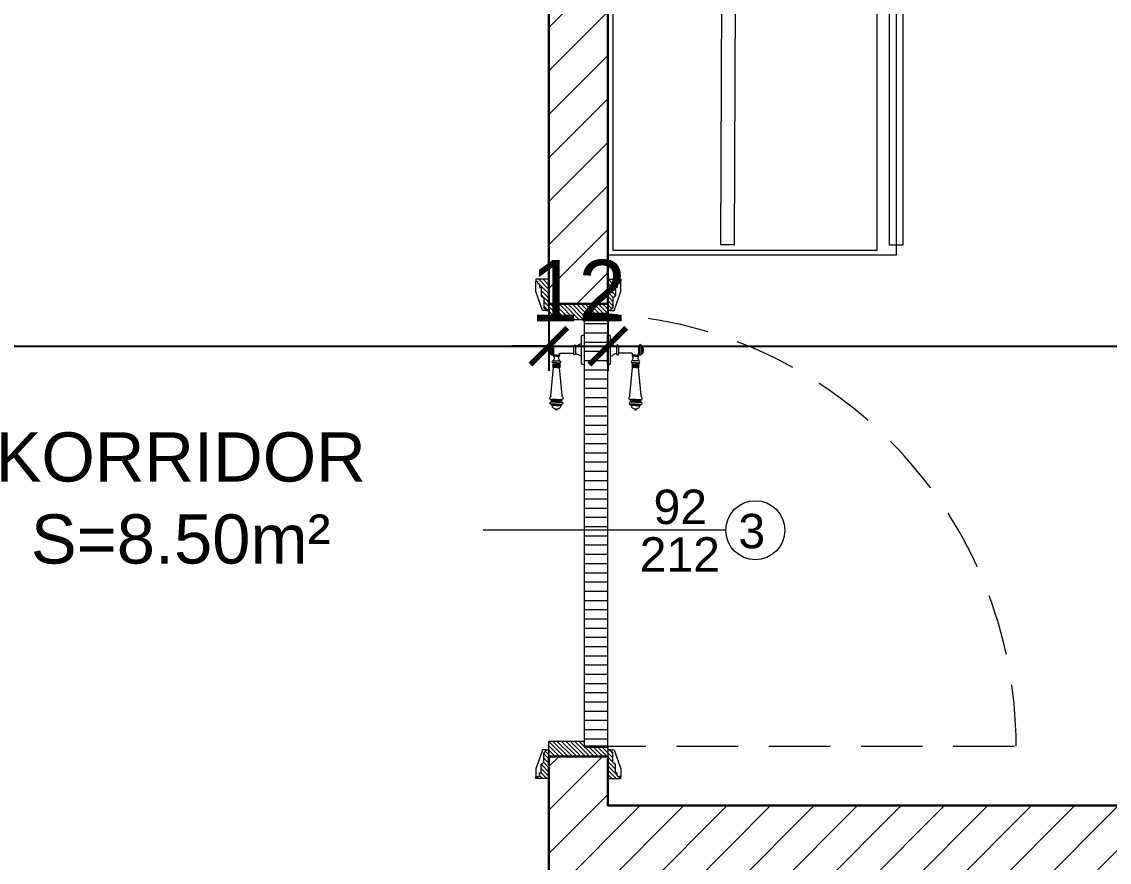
# Model space of a CAD drawing. Header units: centimetres. Extents: x 111832 to 117233, y -55119 to -48329.
# Drawn here: x 115387.2 to 115608.3, y -52790.9 to -52620 of the extents above; entities that cross this region are included whole.
import ezdxf

# ---------------------------------------------------------------- set-up
doc = ezdxf.new("R2010")
doc.units = ezdxf.units.CM
doc.header["$LTSCALE"] = 50
doc.header["$MEASUREMENT"] = 0
doc.linetypes.add('CACHE', pattern=[0.375, 0.25, -0.125])
doc.layers.get('0').update_dxf_attribs({"color": 8})
doc.layers.add('COTE 50ème', color=1, linetype='Continuous')
doc.layers.add('DEMOL', color=7, linetype='Continuous', lineweight=60, true_color=0xe6ac00)
for name, color, linetype, lineweight in [('door', 44, 'Continuous', 5), ('MACONNERIE COUPE', 7, 'Continuous', 30), ('MACONNERIE HACHURE', 253, 'Continuous', 13), ('mobilimi', 8, 'Continuous', 9)]:
    doc.layers.add(name, color=color, linetype=linetype, lineweight=lineweight)
doc.styles.add('GENERATED_STYLE_1', font='arial.ttf')
doc.styles.add('RS_TEXT_1.50', font='arial.ttf', dxfattribs={"height": 12.5})
doc.styles.add('RS_TXT_50', font='arial.ttf', dxfattribs={"height": 12.5})
doc.dimstyles.new('RS_50CM_LINEAIRE', dxfattribs={"dimscale": 5, "dimtxt": 12.5, "dimasz": 1.5, "dimexe": 1, "dimexo": 2.5, "dimgap": 1, "dimtad": 1, "dimdec": 1, "dimrnd": 0.5, "dimdsep": 46, "dimtxsty": 'RS_TXT_50', "dimblk1": 'ARCHTICK', "dimblk2": 'ARCHTICK', "dimsah": 1, "dimcen": 2.5, "dimdle": 1, "dimclrt": 4, "dimadec": 0, "dimazin": 2, "dimtfac": 1, "dimtdec": 1, "dimtix": 1, "dimtmove": 2, "dimatfit": 3, "dimfxl": 1, "dimtolj": 1, "dimtzin": 0, "dimarcsym": 0})

# ---------------------------------------------------------------- blocks, each defined once
blk = doc.blocks.new('_ArchTick')
at = {"color": 0, "linetype": 'ByBlock', "const_width": 0.15}
blk.add_lwpolyline([(-0.5, -0.5), (0.5, 0.5)], dxfattribs=at)
blk = doc.blocks.new('*D1183')
at = {"layer": 'COTE 50ème', "color": 0, "lineweight": -2, "ltscale": 0.5, "transparency": 16777216}
for p, q in [((115224.37, -52614.86), (115224.37, -52690.94)), ((115494.37, -52637.67), (115494.37, -52690.94)), ((115219.37, -52685.94), (115499.37, -52685.94))]:
    blk.add_line(p, q, dxfattribs=at)
at = {"layer": 'Defpoints', "color": 0, "ltscale": 0.5, "transparency": 16777216}
for p in [(115224.37, -52602.36), (115494.37, -52625.17), (115494.37, -52685.94)]:
    blk.add_point(p, dxfattribs=at)
at = {"layer": 'COTE 50ème', "color": 0, "lineweight": -2, "ltscale": 0.5, "transparency": 16777216, "xscale": 7.5, "yscale": 7.5, "zscale": 7.5, "rotation": 180}
blk.add_blockref('_ArchTick', (115224.37, -52685.94), dxfattribs=at)
at = {"layer": 'COTE 50ème', "color": 0, "lineweight": -2, "ltscale": 0.5, "transparency": 16777216, "xscale": 7.5, "yscale": 7.5, "zscale": 7.5}
blk.add_blockref('_ArchTick', (115494.37, -52685.94), dxfattribs=at)
at = {"layer": 'COTE 50ème', "color": 4, "ltscale": 0.5, "transparency": 16777216, "insert": (115359.37, -52674.55), "char_height": 12.5, "attachment_point": 5, "style": 'RS_TXT_50'}
blk.add_mtext('\\A1;270', dxfattribs=at)
blk = doc.blocks.new('*D1184')
at = {"layer": 'COTE 50ème', "color": 0, "lineweight": -2, "ltscale": 0.5, "transparency": 16777216}
for p, q in [((115494.37, -52637.67), (115494.37, -52690.94)), ((115506.37, -52637.67), (115506.37, -52690.94)), ((115494.37, -52685.94), (115486.87, -52685.94)), ((115494.37, -52685.94), (115506.37, -52685.94)), ((115506.37, -52685.94), (115513.87, -52685.94))]:
    blk.add_line(p, q, dxfattribs=at)
at = {"layer": 'Defpoints', "color": 0, "ltscale": 0.5, "transparency": 16777216}
for p in [(115494.37, -52625.17), (115506.37, -52625.17), (115506.37, -52685.94)]:
    blk.add_point(p, dxfattribs=at)
at = {"layer": 'COTE 50ème', "color": 0, "lineweight": -2, "ltscale": 0.5, "transparency": 16777216, "xscale": 7.5, "yscale": 7.5, "zscale": 7.5}
blk.add_blockref('_ArchTick', (115494.37, -52685.94), dxfattribs=at)
at = {"layer": 'COTE 50ème', "color": 0, "lineweight": -2, "ltscale": 0.5, "transparency": 16777216, "xscale": 7.5, "yscale": 7.5, "zscale": 7.5, "rotation": 180}
blk.add_blockref('_ArchTick', (115506.37, -52685.94), dxfattribs=at)
at = {"layer": 'COTE 50ème', "color": 4, "ltscale": 0.5, "transparency": 16777216, "insert": (115500.37, -52674.66), "char_height": 12.5, "attachment_point": 5, "style": 'RS_TXT_50'}
blk.add_mtext('\\A1;12', dxfattribs=at)
blk = doc.blocks.new('*D1185')
at = {"layer": 'COTE 50ème', "color": 0, "lineweight": -2, "ltscale": 0.5, "transparency": 16777216}
for p, q in [((115929.37, -52574.96), (115929.37, -52690.94)), ((115506.37, -52637.67), (115506.37, -52690.94)), ((115501.37, -52685.94), (115934.37, -52685.94))]:
    blk.add_line(p, q, dxfattribs=at)
at = {"layer": 'Defpoints', "color": 0, "ltscale": 0.5, "transparency": 16777216}
for p in [(115929.37, -52562.46), (115506.37, -52625.17), (115929.37, -52685.94)]:
    blk.add_point(p, dxfattribs=at)
at = {"layer": 'COTE 50ème', "color": 0, "lineweight": -2, "ltscale": 0.5, "transparency": 16777216, "xscale": 7.5, "yscale": 7.5, "zscale": 7.5, "rotation": 180}
blk.add_blockref('_ArchTick', (115506.37, -52685.94), dxfattribs=at)
at = {"layer": 'COTE 50ème', "color": 0, "lineweight": -2, "ltscale": 0.5, "transparency": 16777216, "xscale": 7.5, "yscale": 7.5, "zscale": 7.5}
blk.add_blockref('_ArchTick', (115929.37, -52685.94), dxfattribs=at)
at = {"layer": 'COTE 50ème', "color": 4, "ltscale": 0.5, "transparency": 16777216, "insert": (115717.87, -52674.55), "char_height": 12.5, "attachment_point": 5, "style": 'RS_TXT_50'}
blk.add_mtext('\\A1;423', dxfattribs=at)
blk = doc.blocks.new('door900')
at = {"color": 0}
for p, q in [((-9.3, 67.7), (9.3, 67.7)), ((-6.8, 71.5), (-6.8, 70.2)), ((-5.5, 71.5), (-6.8, 71.5)), ((-6.8, 70.2), (6.8, 70.2)), ((-5.5, 71.5), (5.5, 71.5)), ((5.5, 71.5), (6.8, 71.5)), ((6.8, 71.5), (6.8, 70.2)), ((92.8, 68.1), (36.2, 62.8)), ((101.2, 67.3), (103.2, 68)), ((101.2, 56.8), (101.2, 67.3)), ((103.2, 68), (103.2, 67.7)), ((103.2, 56.8), (103.2, 68)), ((106.5, 68), (105.5, 67.3)), ((105.5, 56.8), (105.5, 67.3)), ((106.5, 56.8), (106.5, 68)), ((110.7, 68), (111.8, 67.3)), ((110.7, 56.8), (110.7, 68)), ((111.8, 56.8), (111.8, 67.3)), ((9.3, 65.2), (-9.3, 65.2)), ((-6.8, 62.7), (-6.8, 24)), ((-6.8, 62.7), (6.8, 62.7)), ((8.7, 62.7), (6.8, 62.7)), ((6.8, 49.1), (6.8, 24)), ((8.7, 50.9), (8.7, 50.9)), ((10.5, 56.8), (10.5, 62.5)), ((10.5, 56.8), (10.5, 51.1)), ((12.7, 56.8), (12.7, 62.5)), ((12.7, 56.8), (12.7, 51.1)), ((22.5, 63.8), (22.5, 49.8)), ((26.5, 56.8), (26.5, 63.8)), ((26.5, 63.8), (29.1, 63.8)), ((26.5, 63.8), (29.1, 63.8)), ((26.5, 56.8), (26.5, 49.8)), ((26.5, 49.8), (29.1, 49.8)), ((26.5, 49.8), (29.1, 49.8)), ((29.1, 63.8), (29.1, 62.8)), ((29.1, 62.8), (29.1, 56.8)), ((29.1, 50.8), (29.1, 56.8)), ((29.1, 50.8), (29.1, 49.8)), ((29.1, 49.8), (29.1, 49.8)), ((31.1, 62.8), (31.1, 56.8)), ((31.1, 50.8), (31.1, 56.8)), ((34.1, 56.8), (34.1, 62.8)), ((34.1, 62.8), (34.1, 56.8)), ((34.1, 50.8), (34.1, 56.8)), ((34.1, 56.8), (34.1, 50.8)), ((36.2, 56.8), (36.2, 62.8)), ((36.2, 56.8), (36.2, 50.8)), ((92.8, 45.5), (36.2, 50.8)), ((101.2, 56.8), (101.2, 46.3)), ((101.2, 46.3), (103.2, 45.7)), ((103.2, 56.8), (103.2, 46.3)), ((103.2, 45.9), (103.2, 45.7)), ((105.5, 56.8), (105.5, 46.3)), ((106.5, 45.7), (105.5, 46.3)), ((106.5, 56.8), (106.5, 45.7)), ((110.7, 56.8), (110.7, 45.7)), ((110.7, 45.7), (111.8, 46.3)), ((111.8, 66.2), (113.3, 66.2)), ((111.8, 56.8), (111.8, 46.3)), ((111.8, 47.5), (113.3, 47.5)), ((113.3, 56.8), (113.3, 66.2)), ((113.3, 56.8), (113.3, 47.5)), ((120.5, 56.8), (120.5, 58.6)), ((120.5, 56.8), (120.5, 55)), ((-8.3, 22.3), (8.3, 22.3)), ((-30, 3), (-30, 0)), ((30, 0), (-30, 0)), ((27, 6), (-27, 6)), ((-8.3, 18.3), (8.3, 18.3)), ((30, 3), (30, 0))]:
    blk.add_line(p, q, dxfattribs=at)
for centre, radius, start, end in [((-9.3, 66.5), 1.25, 90, 270), ((-6.8, 67.7), 2.51, 90.115, 179.885), ((0, 64), 9.29, 53.4104, 126.5896), ((6.8, 67.7), 2.51, 0.115, 89.885), ((9.3, 66.5), 1.25, 270, 90), ((93.1, 72.5), 4.4, 266.3976, 315.6468), ((98.3, 67.4), 2.89, 358.3861, 135.6468), ((104.3, 67.6), 1.15, 170.914, 348.1019), ((108.6, 68), 2.1, 0, 180), ((-6.8, 65.2), 2.51, 180.115, 269.885), ((6.8, 65.2), 2.51, 270.115, 359.885), ((8.7, 49), 1.91, 88.7426, 178.1515), ((8.6, 64.9), 2.15, 272.7029, 297.6142), ((8.6, 48.8), 2.15, 62.3858, 87.2971), ((10, 62.5), 0.561, 3.7097, 127.9634), ((10, 51.1), 0.561, 232.0366, 356.2903), ((11.6, 62.5), 1.1, 0.0106, 179.9894), ((11.6, 51.1), 1.1, 180.0106, 359.9894), ((16.7, 70.5), 8.83, 243.5466, 311.3694), ((16.7, 43.2), 8.83, 48.6306, 116.4534), ((24.5, 63.7), 2.01, 4.1469, 175.8531), ((24.5, 50), 2.01, 184.1469, 355.8531), ((30.1, 62.8), 1.03, 0, 180.0014), ((30.1, 50.8), 1.03, 179.9972, 0), ((32.6, 62.8), 1.48, 0, 180), ((32.6, 50.8), 1.48, 180, 0), ((35.2, 62.8), 1.03, 0, 180), ((32.6, 62.8), 1.48, 1.563306237032948e-10, 2.08440831604393e-10), ((35.2, 50.8), 1.03, 180, 0), ((93.1, 41.1), 4.4, 44.3532, 93.6024), ((98.3, 46.2), 2.89, 224.3532, 1.6139), ((104.3, 46.1), 1.15, 11.8981, 189.086), ((108.6, 45.7), 2.1, 180, 0), ((115.5, 62.5), 2.84, 13.4568, 140.4953), ((115.5, 51.2), 2.84, 219.5047, 346.5432), ((127.9, 65.2), 9.88, 191.9991, 221.6757), ((127.9, 48.5), 9.88, 138.3243, 168.0009), ((120.5, 56.8), 1.79, 0, 90), ((120.5, 56.8), 1.79, 270, 0), ((-8.3, 20.3), 2, 90, 270), ((-8.5, 24), 1.71, 275.059, 359.7825), ((8.5, 24), 1.71, 180.2175, 264.941), ((8.3, 20.3), 2, 270, 90), ((-27, 3), 3, 90, 180), ((-6.8, 6), 6, 130.5908, 180), ((-16.6, 16.6), 8.41, 314.3689, 12.0705), ((16.6, 16.6), 8.41, 167.9295, 225.6311), ((6.8, 6), 6, 0, 49.4092), ((27, 3), 3, 0, 90)]:
    blk.add_arc(centre, radius, start, end, dxfattribs=at)

msp = doc.modelspace()

# ---------------------------------------------------------------- hatches: boundary and pattern name
at = {"layer": 'door'}
h = msp.add_hatch(dxfattribs=at)
h.set_pattern_fill('ANSI31', color=256, scale=5, angle=990)
h.set_pattern_definition([(315, (171115.3376, 91940.4678), (0.4419417382, 0.4419417382), [])])
h.paths.add_polyline_path([(115494.37, -52677.36), (115494.37, -52680.51), (115501.55, -52680.51), (115501.55, -52679.25), (115506.37, -52679.25), (115506.37, -52677.36)])
edge = h.paths.add_edge_path()
edge.add_line((115492.48, -52673.61), (115492.48, -52674.03))
edge.add_line((115492.48, -52674.03), (115492.8, -52674.03))
edge.add_line((115492.8, -52674.03), (115492.8, -52675.79))
edge.add_line((115492.8, -52675.79), (115493.01, -52675.79))
edge.add_arc((115493.32, -52675.79), 0.314, 180, 270)
edge.add_line((115493.32, -52676.11), (115493.32, -52678.2))
edge.add_line((115493.32, -52678.2), (115493.53, -52678.2))
edge.add_arc((115493.84, -52678.2), 0.314, 180, 270)
edge.add_line((115493.84, -52678.51), (115493.84, -52678.72))
edge.add_line((115493.84, -52678.72), (115494.37, -52678.72))
edge.add_line((115494.37, -52678.72), (115494.37, -52672.36))
edge.add_line((115494.37, -52672.36), (115491.75, -52672.36))
edge.add_line((115491.75, -52672.36), (115491.75, -52672.77))
edge.add_line((115491.75, -52672.77), (115492.06, -52672.77))
edge.add_line((115492.06, -52672.77), (115492.06, -52673.19))
edge.add_arc((115492.06, -52673.61), 0.419, 0, 90, ccw=False)
edge = h.paths.add_edge_path()
edge.add_line((115508.25, -52673.61), (115508.25, -52674.03))
edge.add_line((115508.25, -52674.03), (115507.94, -52674.03))
edge.add_line((115507.94, -52674.03), (115507.94, -52675.79))
edge.add_line((115507.94, -52675.79), (115507.73, -52675.79))
edge.add_arc((115507.41, -52675.79), 0.314, -90, 0, ccw=False)
edge.add_line((115507.41, -52676.11), (115507.41, -52678.2))
edge.add_line((115507.41, -52678.2), (115507.21, -52678.2))
edge.add_arc((115506.89, -52678.2), 0.314, -90, 0, ccw=False)
edge.add_line((115506.89, -52678.51), (115506.89, -52678.72))
edge.add_line((115506.89, -52678.72), (115506.37, -52678.72))
edge.add_line((115506.37, -52678.72), (115506.37, -52672.36))
edge.add_line((115506.37, -52672.36), (115508.99, -52672.36))
edge.add_line((115508.99, -52672.36), (115508.99, -52672.77))
edge.add_line((115508.99, -52672.77), (115508.67, -52672.77))
edge.add_line((115508.67, -52672.77), (115508.67, -52673.19))
edge.add_arc((115508.67, -52673.61), 0.419, 90, 180)
h = msp.add_hatch(dxfattribs=at)
h.set_pattern_fill('ANSI31', color=256, scale=15, angle=495)
h.set_pattern_definition([(180, (215162.77, -101568.2473), (-2e-15, -1.875), [])])
h.paths.add_polyline_path([(115501.6, -52767.27), (115501.6, -52679.46), (115506.31, -52679.46), (115506.31, -52767.27)])
h = msp.add_hatch(dxfattribs=at)
h.set_pattern_fill('ANSI31', color=256, scale=5, angle=990)
h.set_pattern_definition([(315, (171115.3376, 91940.4678), (0.4419417382, 0.4419417382), [])])
edge = h.paths.add_edge_path()
edge.add_line((115492.48, -52773.11), (115492.48, -52772.7))
edge.add_line((115492.48, -52772.7), (115492.8, -52772.7))
edge.add_line((115492.8, -52772.7), (115492.8, -52770.93))
edge.add_line((115492.8, -52770.93), (115493.01, -52770.93))
edge.add_arc((115493.32, -52770.93), 0.314, 90, 180, ccw=False)
edge.add_line((115493.32, -52770.62), (115493.32, -52768.52))
edge.add_line((115493.32, -52768.52), (115493.53, -52768.52))
edge.add_arc((115493.84, -52768.52), 0.314, 90, 180, ccw=False)
edge.add_line((115493.84, -52768.21), (115493.84, -52768))
edge.add_line((115493.84, -52768), (115494.37, -52768))
edge.add_line((115494.37, -52768), (115494.37, -52773.86))
edge.add_line((115494.37, -52773.86), (115491.75, -52773.86))
edge.add_line((115491.75, -52773.86), (115491.75, -52773.45))
edge.add_line((115491.75, -52773.45), (115492.06, -52773.45))
edge.add_line((115492.06, -52773.45), (115492.06, -52773.53))
edge.add_arc((115492.06, -52773.11), 0.419, 270, 360)
h.paths.add_polyline_path([(115494.37, -52769.36), (115494.37, -52766.22), (115501.55, -52766.22), (115501.55, -52767.48), (115506.37, -52767.48), (115506.37, -52769.36)])
edge = h.paths.add_edge_path()
edge.add_line((115508.25, -52773.11), (115508.25, -52772.7))
edge.add_line((115508.25, -52772.7), (115507.94, -52772.7))
edge.add_line((115507.94, -52772.7), (115507.94, -52770.93))
edge.add_line((115507.94, -52770.93), (115507.73, -52770.93))
edge.add_arc((115507.41, -52770.93), 0.314, 0, 90)
edge.add_line((115507.41, -52770.62), (115507.41, -52768.52))
edge.add_line((115507.41, -52768.52), (115507.21, -52768.52))
edge.add_arc((115506.89, -52768.52), 0.314, 360, 450)
edge.add_line((115506.89, -52768.21), (115506.89, -52768))
edge.add_line((115506.89, -52768), (115506.37, -52768))
edge.add_line((115506.37, -52768), (115506.37, -52773.86))
edge.add_line((115506.37, -52773.86), (115508.99, -52773.86))
edge.add_line((115508.99, -52773.86), (115508.99, -52773.45))
edge.add_line((115508.99, -52773.45), (115508.67, -52773.45))
edge.add_line((115508.67, -52773.45), (115508.67, -52773.53))
edge.add_arc((115508.67, -52773.11), 0.419, 180, 270, ccw=False)
at = {"layer": 'MACONNERIE HACHURE'}
h = msp.add_hatch(dxfattribs=at)
h.set_pattern_fill('ANSI31', color=256, scale=50, style=0)
h.set_pattern_definition([(45, (923.721, 14234.1016), (-4.41941738, 4.41941738), [])])
h.paths.add_polyline_path([(114499.37, -53137.36), (114499.37, -53147.36), (114399.37, -53147.36), (114399.37, -53097.36), (114499.37, -53097.36), (114499.37, -53107.36), (114414.37, -53107.36), (114414.37, -53137.36)])
h.paths.add_polyline_path([(115954.37, -52057.36), (116034.37, -52057.36), (116034.37, -52082.36), (115954.37, -52082.36)])
h.paths.add_polyline_path([(113964.37, -52057.36), (113884.37, -52057.36), (113884.37, -52082.36), (113964.37, -52082.36)])
h.paths.add_polyline_path([(113884.37, -52082.36), (113859.37, -52082.36), (113859.37, -52130.36), (113884.37, -52130.36)])
h.paths.add_polyline_path([(113989.37, -52154.25), (113964.37, -52154.25), (113964.37, -52147.36), (113989.37, -52147.36)])
h.paths.add_polyline_path([(115954.37, -52154.25), (115929.37, -52154.25), (115929.37, -52147.36), (115954.37, -52147.36)])
h.paths.add_polyline_path([(114926.37, -53272.36), (114926.37, -53387.36), (114992.37, -53387.36), (114992.37, -53272.36), (114972.37, -53272.36), (114972.37, -53367.36), (114946.37, -53367.36), (114946.37, -53272.36)])
h.paths.add_polyline_path([(115224.37, -53762.36), (115294.37, -53762.36), (115294.37, -53622.36), (115269.37, -53622.36), (115269.37, -53737.36), (115224.37, -53737.36)])
h.paths.add_polyline_path([(114694.37, -53762.36), (114624.37, -53762.36), (114624.37, -53622.36), (114649.37, -53622.36), (114649.37, -53737.36), (114694.37, -53737.36)])
h.paths.add_polyline_path([(114224.37, -53134.36), (114329.37, -53134.36), (114329.37, -53109.36), (114224.37, -53109.36)])
h.paths.add_polyline_path([(115694.37, -53134.36), (115589.37, -53134.36), (115589.37, -53109.36), (115694.37, -53109.36)])
h.paths.add_polyline_path([(113964.37, -52902.25), (113989.37, -52902.25), (113989.37, -52887.36), (113964.37, -52887.36)])
h.paths.add_polyline_path([(116034.37, -53342.47), (116059.37, -53342.47), (116059.37, -53397.36), (116034.37, -53397.36)])
h.paths.add_polyline_path([(116034.37, -53087.36), (116059.37, -53087.36), (116059.37, -53157.36), (116034.37, -53157.36)])
h.paths.add_polyline_path([(116034.37, -52902.25), (116059.37, -52902.25), (116059.37, -52747.36), (116034.37, -52747.36)])
h.paths.add_polyline_path([(116034.37, -52502.36), (116059.37, -52502.36), (116059.37, -52542.36), (116034.37, -52542.36)])
h.paths.add_polyline_path([(113884.37, -53342.47), (113859.37, -53342.47), (113859.37, -53397.36), (113884.37, -53397.36)])
h.paths.add_polyline_path([(113884.37, -53087.36), (113859.37, -53087.36), (113859.37, -53157.36), (113884.37, -53157.36)])
h.paths.add_polyline_path([(113884.37, -52902.25), (113859.37, -52902.25), (113859.37, -52747.36), (113884.37, -52747.36)])
h.paths.add_polyline_path([(113884.37, -52494.36), (113859.37, -52494.36), (113859.37, -52542.36), (113884.37, -52542.36)])
h.paths.add_polyline_path([(115929.37, -52507.36), (115764.37, -52507.36), (115764.37, -52482.36), (115929.37, -52482.36)])
h.paths.add_polyline_path([(115704.37, -52507.36), (115701.34, -52507.36), (115701.34, -52482.36), (115704.37, -52482.36)])
h.paths.add_polyline_path([(115606.34, -52507.36), (115579.37, -52507.36), (115579.37, -52482.36), (115606.34, -52482.36)])
h.paths.add_polyline_path([(114214.37, -52507.36), (114217.4, -52507.36), (114217.4, -52482.36), (114214.37, -52482.36)])
h.paths.add_polyline_path([(114312.4, -52507.36), (114339.37, -52507.36), (114339.37, -52482.36), (114312.4, -52482.36)])
h.paths.add_polyline_path([(114679.37, -53134.36), (114694.37, -53134.36), (114694.37, -53109.36), (114679.37, -53109.36)])
h.paths.add_polyline_path([(115954.37, -52902.25), (115929.37, -52902.25), (115929.37, -52887.36), (115954.37, -52887.36)])
h.paths.add_polyline_path([(115494.37, -52677.36), (115506.37, -52677.36), (115506.37, -52507.29), (115519.37, -52507.36), (115519.37, -52482.36), (115494.37, -52482.36), (115494.37, -52590.36), (115484.37, -52590.36), (115484.37, -52602.36), (115494.37, -52602.36)])
h.paths.add_polyline_path([(115506.37, -52804.36), (115506.37, -52814.36), (115494.37, -52814.36), (115494.37, -52769.36), (115506.37, -52769.36), (115506.37, -52779.36), (115929.37, -52779.36), (115929.37, -52804.36)])
h.paths.add_polyline_path([(115239.37, -53134.36), (115224.37, -53134.36), (115224.37, -53109.36), (115239.37, -53109.36)])
h.paths.add_polyline_path([(115392.37, -52928.36), (115370.37, -52928.36), (115370.37, -52819.36), (115224.37, -52819.36), (115224.37, -52807.36), (115382.37, -52807.36), (115382.37, -52916.36), (115392.37, -52916.36)])
h.paths.add_polyline_path([(115506.37, -52906.36), (115494.37, -52906.36), (115494.37, -52916.36), (115484.37, -52916.36), (115484.37, -52928.36), (115494.37, -52928.36), (115494.37, -53097.36), (115418.97, -53097.36), (115418.97, -53107.36), (115504.37, -53107.36), (115504.37, -53137.36), (115418.97, -53137.36), (115418.97, -53147.36), (115519.37, -53147.36), (115519.37, -53107.36), (115506.37, -53107.36)])
h.paths.add_polyline_path([(115224.37, -52602.36), (115224.37, -52697.36), (115189.37, -52697.36), (115189.37, -52541.36), (115119.37, -52541.36), (115119.37, -52529.36), (115224.37, -52529.36), (115224.37, -52590.36), (115234.37, -52590.36), (115234.37, -52602.36)])
h.paths.add_polyline_path([(114229.37, -52082.36), (113989.37, -52082.36), (113989.37, -52057.36), (114229.37, -52057.36)])
h.paths.add_polyline_path([(114564.37, -52357.36), (114564.37, -52382.36), (114564.37, -52382.36), (114564.37, -52422.36), (114576.37, -52422.36), (114576.37, -52412.36), (114586.37, -52412.36), (114586.37, -52400.36), (114576.37, -52400.36), (114576.37, -52252.36), (114799.37, -52252.36), (114799.37, -52232.36), (114576.37, -52232.36), (114576.37, -52224.36), (114564.37, -52224.36)])
h.paths.add_polyline_path([(113989.37, -53082.36), (113964.37, -53082.36), (113964.37, -53062.36), (113989.37, -53062.36)])
h.paths.add_polyline_path([(115372.37, -52308.36), (115119.37, -52308.36), (115119.37, -52288.36), (115372.37, -52288.36), (115372.37, -52278.36), (115384.37, -52278.36), (115384.37, -52590.36), (115392.37, -52590.36), (115392.37, -52602.36), (115316.37, -52602.36), (115316.37, -52590.36), (115372.37, -52590.36)])
h.paths.add_polyline_path([(115229.37, -52082.36), (115372.37, -52082.36), (115372.37, -52196.36), (115384.37, -52196.36), (115384.37, -52082.36), (115409.37, -52082.36), (115409.37, -52057.36), (115229.37, -52057.36)])
h.paths.add_polyline_path([(115146.03, -52902.36), (115189.37, -52902.36), (115189.37, -52942.36), (115146.03, -52942.36)])
h.paths.add_polyline_path([(114979.37, -52902.36), (115019.37, -52902.36), (115019.37, -52942.36), (114979.37, -52942.36)])
h.paths.add_polyline_path([(114772.7, -52902.36), (114729.37, -52902.36), (114729.37, -52942.36), (114772.7, -52942.36)])
h.paths.add_polyline_path([(114939.37, -52902.36), (114899.37, -52902.36), (114899.37, -52942.36), (114939.37, -52942.36)])
h.paths.add_polyline_path([(115094.37, -52082.36), (115074.37, -52082.36), (115074.37, -52057.36), (115094.37, -52057.36)])
h.paths.add_polyline_path([(114706.37, -52529.36), (114706.37, -52400.36), (114668.37, -52400.36), (114668.37, -52412.36), (114694.37, -52412.36), (114694.37, -52560.23), (114576.37, -52560.23), (114576.37, -52504.36), (114564.37, -52504.36), (114564.37, -52572.36), (114694.37, -52572.23), (114694.37, -52697.36), (114729.37, -52697.36), (114729.37, -52541.36), (114799.37, -52541.36), (114799.37, -52529.36)])
h.paths.add_polyline_path([(115929.37, -52082.36), (115869.37, -52082.36), (115869.37, -52057.36), (115929.37, -52057.36)])
h.paths.add_polyline_path([(114974.37, -52082.36), (114824.37, -52082.36), (114824.37, -52057.36), (114974.37, -52057.36)])
h.paths.add_polyline_path([(114689.37, -52082.36), (114576.37, -52082.36), (114576.37, -52142.36), (114564.37, -52142.36), (114564.37, -52082.36), (114329.37, -52082.36), (114329.37, -52057.36), (114689.37, -52057.36)])
h.paths.add_polyline_path([(115094.37, -52562.36), (115094.37, -52612.36), (115009.37, -52612.36), (115009.37, -52632.36), (115119.37, -52632.36), (115119.37, -52562.36)])
h.paths.add_polyline_path([(114909.37, -52632.36), (114799.37, -52632.36), (114799.37, -52562.36), (114824.37, -52562.36), (114824.37, -52612.36), (114909.37, -52612.36)])

# ---------------------------------------------------------------- linework, layer by layer
at = {"layer": 'door'}
msp.add_line((115530.36, -52723.36), (115481.04, -52723.36), dxfattribs=at)
at = {"layer": 'door', "linetype": 'CACHE'}
msp.add_line((115501.6, -52767.27), (115589.41, -52767.27), dxfattribs=at)
at = {"layer": 'door'}
for points in [[(115492.48, -52673.61), (115492.48, -52674.03), (115492.8, -52674.03), (115492.8, -52675.79), (115493.01, -52675.79, 0.414214), (115493.32, -52676.11), (115493.32, -52678.2), (115493.53, -52678.2, 0.414214), (115493.84, -52678.51), (115493.84, -52678.72), (115494.37, -52678.72), (115494.37, -52672.36), (115491.75, -52672.36), (115491.75, -52672.77), (115492.06, -52672.77), (115492.06, -52673.19, -0.414214), (115492.48, -52673.61)], [(115508.25, -52673.61), (115508.25, -52674.03), (115507.94, -52674.03), (115507.94, -52675.79), (115507.73, -52675.79, -0.414214), (115507.41, -52676.11), (115507.41, -52678.2), (115507.21, -52678.2, -0.414214), (115506.89, -52678.51), (115506.89, -52678.72), (115506.37, -52678.72), (115506.37, -52672.36), (115508.99, -52672.36), (115508.99, -52672.77), (115508.67, -52672.77), (115508.67, -52673.19, 0.414214), (115508.25, -52673.61)], [(115492.48, -52773.11), (115492.48, -52772.7), (115492.8, -52772.7), (115492.8, -52770.93), (115493.01, -52770.93, -0.414214), (115493.32, -52770.62), (115493.32, -52768.52), (115493.53, -52768.52, -0.414214), (115493.84, -52768.21), (115493.84, -52768), (115494.37, -52768), (115494.37, -52773.86), (115491.75, -52773.86), (115491.75, -52773.45), (115492.06, -52773.45), (115492.06, -52773.53, 0.414214), (115492.48, -52773.11)], [(115508.25, -52773.11), (115508.25, -52772.7), (115507.94, -52772.7), (115507.94, -52770.93), (115507.73, -52770.93, 0.414214), (115507.41, -52770.62), (115507.41, -52768.52), (115507.21, -52768.52, 0.414214), (115506.89, -52768.21), (115506.89, -52768), (115506.37, -52768), (115506.37, -52773.86), (115508.99, -52773.86), (115508.99, -52773.45), (115508.67, -52773.45), (115508.67, -52773.53, -0.414214), (115508.25, -52773.11)]]:
    msp.add_lwpolyline(points, format="xyb", dxfattribs=at)
for points in [[(115493.84, -52678.72), (115493.11, -52678.72), (115491.75, -52674.87), (115491.75, -52672.77)], [(115506.89, -52678.72), (115507.62, -52678.72), (115508.99, -52674.87), (115508.99, -52672.77)], [(115494.37, -52677.36), (115494.37, -52680.51), (115501.55, -52680.51), (115501.55, -52679.25), (115506.37, -52679.25), (115506.37, -52677.36), (115494.37, -52677.36)], [(115501.6, -52767.27), (115501.6, -52679.46), (115506.31, -52679.46), (115506.31, -52767.27), (115501.6, -52767.27)], [(115493.84, -52768), (115493.11, -52768), (115491.75, -52771.86), (115491.75, -52773.45)], [(115494.37, -52769.36), (115494.37, -52766.22), (115501.55, -52766.22), (115501.55, -52767.48), (115506.37, -52767.48), (115506.37, -52769.36), (115494.37, -52769.36)], [(115506.89, -52768), (115507.62, -52768), (115508.99, -52771.86), (115508.99, -52773.45)]]:
    msp.add_lwpolyline(points, dxfattribs=at)
msp.add_circle((115536.36, -52723.36), 6, dxfattribs=at)
at = {"layer": 'door', "linetype": 'CACHE'}
msp.add_arc((115501.37, -52767.36), 88.04, 0.0583, 86.7816, dxfattribs=at)
at = {"layer": 'MACONNERIE COUPE'}
for points in [[(115494.37, -52677.36), (115506.37, -52677.36), (115506.37, -52507.29), (115519.37, -52507.36), (115519.37, -52482.36), (115494.37, -52482.36), (115494.37, -52590.36), (115484.37, -52590.36), (115484.37, -52602.36), (115494.37, -52602.36)], [(115506.37, -52804.36), (115506.37, -52814.36), (115494.37, -52814.36), (115494.37, -52769.36), (115506.37, -52769.36), (115506.37, -52779.36), (115929.37, -52779.36), (115929.37, -52804.36)]]:
    msp.add_lwpolyline(points, close=True, dxfattribs=at)
at = {"layer": 'mobilimi'}
for p, q in [((115529.81, -52509.45), (115529.3, -52665.3)), ((115532.12, -52665.3), (115532.68, -52509.45))]:
    msp.add_line(p, q, dxfattribs=at)
for points in [[(115564.99, -52507.44), (115564.99, -52667.44), (115506.37, -52667.44), (115506.37, -52507.44)], [(115563.62, -52665.42), (115563.62, -52567.94), (115566.37, -52567.94), (115566.37, -52665.42)], [(115507.37, -52588.17), (115507.37, -52666.44), (115561.14, -52666.44), (115561.14, -52588.17)]]:
    msp.add_lwpolyline(points, close=True, dxfattribs=at)
msp.add_lwpolyline([(115529.3, -52665.3), (115532.12, -52665.3)], dxfattribs=at)

# ---------------------------------------------------------------- block references
at = {"layer": 'door', "yscale": 0.1, "zscale": 0.1}
for p, xscale, rotation in [((115501.6, -52686.7), -0.1, 90), ((115506.31, -52686.7), 0.1, 270)]:
    msp.add_blockref('door900', p, dxfattribs=dict(at, xscale=xscale, rotation=rotation))

# ---------------------------------------------------------------- texts
at = {"layer": 'DEMOL', "lineweight": -2, "insert": (115419.5, -52716.88), "char_height": 10, "width": 93.9293, "attachment_point": 5, "style": 'RS_TEXT_1.50'}
msp.add_mtext('KORRIDOR\\PS=8.50m²', dxfattribs=at)
at = {"layer": 'door', "char_height": 7, "style": 'GENERATED_STYLE_1'}
for s, insert, attachment_point in [('\\A1;\\pt0;92', (115515.66, -52722.21), 7), ('\\A1;\\pt0;3', (115532.92, -52720.03), 1), ('\\A1;\\pt0;212', (115512.85, -52731.79), 7)]:
    msp.add_mtext(s, dxfattribs=dict(at, insert=insert, attachment_point=attachment_point))

# ---------------------------------------------------------------- dimensions: what is measured, and where the dimension line sits
at = {"layer": 'COTE 50ème', "ltscale": 0.5}
for base, p1, p2, picture, middle in [((115929.37, -52685.94), (115506.37, -52625.17), (115929.37, -52562.46), '*D1185', (115717.87, -52674.55)), ((115494.37, -52685.94), (115224.37, -52602.36), (115494.37, -52625.17), '*D1183', (115359.37, -52674.55)), ((115506.37, -52685.94), (115494.37, -52625.17), (115506.37, -52625.17), '*D1184', (115500.37, -52674.66))]:
    dim = msp.add_linear_dim(base=base, p1=p1, p2=p2, dimstyle='RS_50CM_LINEAIRE', dxfattribs=at)
    dim.commit()
    dim.dimension.update_dxf_attribs({"geometry": picture, "text_midpoint": middle})

doc.saveas('drawing.dxf')
